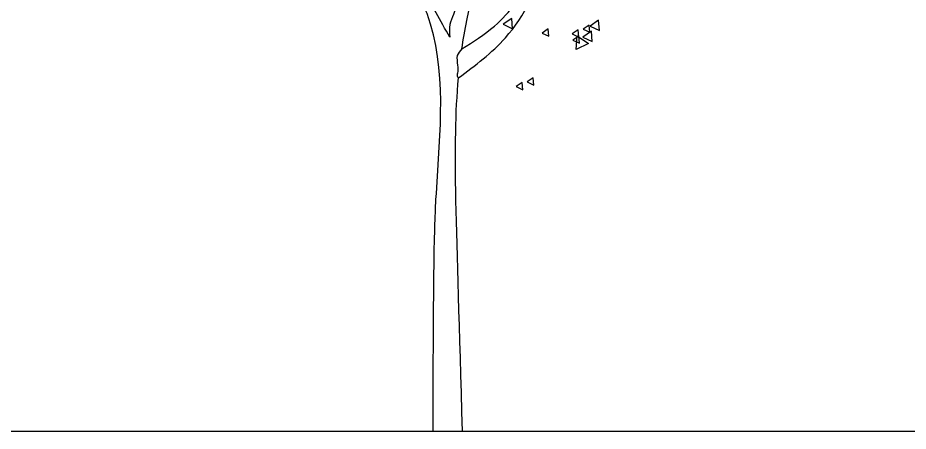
# Model space of a CAD drawing. Header units: millimetres. Extents: x 87938 to 265635, y 330093 to 434310.
# Drawn here: x 208308 to 214767, y 397805 to 400804 of the extents above; entities that cross this region are included whole.
import ezdxf

# ---------------------------------------------------------------- set-up
doc = ezdxf.new("R2010")
doc.units = ezdxf.units.MM
doc.layers.add('www.cad-blocks.net', color=7, linetype='Continuous')

# ---------------------------------------------------------------- blocks, each defined once
blk = doc.blocks.new('A$C7FA71D6E')
for p, q in [((3962.5, 2768.6), (3969.8, 2867.9)), ((3969.8, 2867.9), (4052.2, 2811.9)), ((4052.2, 2811.9), (3962.5, 2768.6))]:
    blk.add_line(p, q)
for points in [[(3494.6, 2994.5), (3432.2, 2952.1), (3500.1, 2919.3)], [(4125, 2981.2), (4062.7, 2938.8), (4130.5, 2906)], [(3759.3, 2917.9), (3715.6, 2888.2), (3763.2, 2865.2)], [(3977.1, 2911.7), (3933.5, 2882), (3981, 2859)], [(4057.1, 2946), (4013.5, 2916.3), (4061, 2893.3)], [(3982.2, 2866.4), (3938.6, 2836.8), (3986.1, 2813.8)], [(4073.6, 2901.2), (4011.2, 2858.8), (4079.1, 2826)], [(3570.7, 2529.3), (3527, 2499.6), (3574.5, 2476.7)], [(3650.7, 2563.6), (3607, 2533.9), (3654.6, 2511)]]:
    blk.add_lwpolyline(points, close=True)
for points, knots in [([(3133.7, 2772.6), (3143.5, 2841.6), (3218.9, 3289.9), (3428.6, 3854.1), (3409, 4559.9), (3625.9, 4701.6), (3710.8, 4757)], [1.48955, 1.48955, 1.48955, 1.48955, 1.605663, 2.249739, 2.495364, 2.653373, 2.653373, 2.653373, 2.653373]), ([(2924.6, 0), (2927.1, 1255.5), (2946.9, 1927.6), (3041.6, 2748.5), (2692.9, 3420.9), (2762, 3947.5), (2310.2, 4114.3), (2196.4, 4311.3), (2134.6, 4418.2)], [1.345897, 1.345897, 1.345897, 1.345897, 2.291823, 4.078313, 4.547484, 5.407287, 5.825072, 6.320983, 6.320983, 6.320983, 6.320983])]:
    blk.add_open_spline(points, degree=3, knots=knots)
for points in [[(3046.7, 2859.1), (2861.5, 3213.7), (2760.9, 3727.1), (2723.8, 3907), (2337.4, 4192.8), (2305.6, 4314.5), (2284.4, 4563.3), (2279.1, 4669.1)], [(3109.3, 2563.3), (3449.1, 2853.8), (3740.2, 3414.8), (3835.5, 3864.7), (4052.6, 4526.2)], [(3133.7, 2772.6), (3369.7, 2938.5), (3634.4, 3298.4), (3750.8, 3721.8), (3819.6, 4065.8)], [(3105, 3250.8), (3073.2, 3023.2), (3046.7, 2949.1), (3046.7, 2859.1)], [(3133.7, 2772.6), (3100.1, 2724.5), (3102.7, 2654.8), (3101.4, 2596.7), (3101.4, 2570.9), (3109.3, 2563.3)]]:
    blk.add_spline(points, degree=3)
blk.add_open_spline([(3137.7, 0), (3096.3, 1541), (3062.7, 2061.7), (3109.3, 2563.3)], degree=3)
blk = doc.blocks.new('format')
at = {"layer": 'www.cad-blocks.net', "color": 155, "true_color": 0x546d8e}
blk.add_line((102853.7, 397805.4), (265634.8, 397805.4), dxfattribs=at)

msp = doc.modelspace()

# ---------------------------------------------------------------- block references
msp.add_blockref('A$C7FA71D6E', (208396, 397805.4))
at = {"layer": 'www.cad-blocks.net'}
msp.add_blockref('format', (0, 0), dxfattribs=at)

doc.saveas('drawing.dxf')
